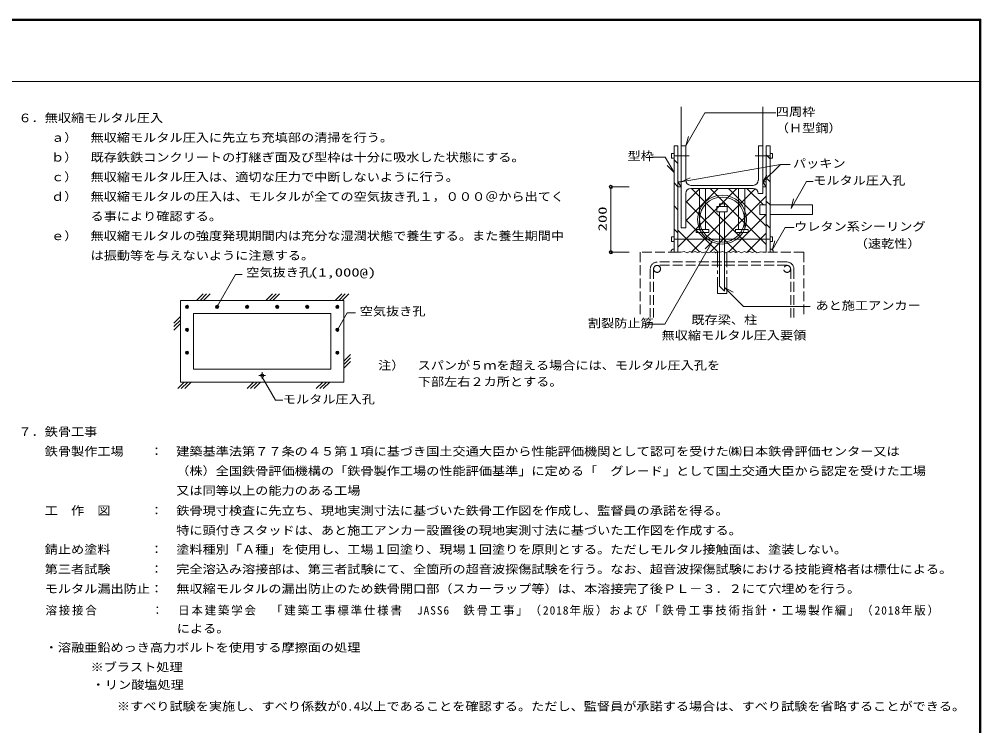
# Model space of a CAD drawing. Units: millimetres on the paper. Extents: x -397 to 404, y -278 to 276.
# Drawn here: x 109.3 to 403.6, y 59.7 to 275.8 of the extents above; entities that cross this region are included whole.
import ezdxf
from ezdxf.enums import TextEntityAlignment as Align

# ---------------------------------------------------------------- set-up
doc = ezdxf.new("R2010")
doc.units = ezdxf.units.MM
doc.header["$PDMODE"] = 32
doc.header["$PDSIZE"] = 0.8
doc.linetypes.add('CHAIN1', pattern=[8, 5, -1, 1, -1])
doc.linetypes.add('DASHED3', pattern=[4, 3, -1])
for name, color, linetype, lineweight in [('4-0_補助線', 4, 'Continuous', 9), ('4-2_躯体', 4, 'Continuous', 9), ('4-3_壁\u3000下地', 4, 'Continuous', 13), ('4-6', 4, 'Continuous', 9), ('4-7', 4, 'Continuous', 13), ('4-8_寸法', 3, 'Continuous', 18), ('4-9_文字', 5, 'Continuous', 25), ('4-A', 7, 'Continuous', 13), ('4-B', 3, 'Continuous', 18), ('4-D_凡例', 7, 'Continuous', 13), ('4-E', 3, 'Continuous', 18), ('4-F', 2, 'Continuous', 18)]:
    doc.layers.add(name, color=color, linetype=linetype, lineweight=lineweight)
doc.layers.add('4-1_通り芯', color=4, linetype='Continuous')
doc.styles.add('ＭＳ ゴシック', font='')
doc.styles.get('ＭＳ ゴシック').set_extended_font_data('MS Gothic')

msp = doc.modelspace()

# ---------------------------------------------------------------- linework, layer by layer
at = {"layer": '4-0_補助線'}
for p, q in [((290.357, 224.546), (290.357, 204.566)), ((290.357, 224.546), (295.997, 224.546)), ((290.357, 204.566), (295.997, 204.566))]:
    msp.add_line(p, q, dxfattribs=at)
for p in [(290.357, 224.546), (290.357, 204.566)]:
    msp.add_point(p, dxfattribs=at)
at = {"layer": '4-2_躯体'}
for p, q in [((313.297, 237.086), (314.077, 239.986)), ((306.997, 233.686), (303.137, 233.686)), ((306.997, 233.686), (309.697, 228.986)), ((309.697, 228.986), (307.577, 231.106)), ((336.897, 226.066), (338.097, 228.146)), ((290.357, 224.546), (290.357, 204.566)), ((295.997, 224.546), (290.357, 224.546)), ((345.537, 217.986), (346.297, 220.886)), ((343.737, 212.106), (339.717, 205.166)), ((343.737, 212.106), (346.437, 212.106)), ((306.837, 182.526), (321.377, 207.706)), ((321.377, 207.706), (319.257, 205.586)), ((339.717, 205.166), (340.497, 208.066)), ((295.997, 204.566), (290.357, 204.566)), ((175.512, 197.727), (169.847, 187.946)), ((175.512, 197.727), (177.552, 197.727)), ((325.177, 193.806), (330.997, 187.946)), ((325.177, 193.806), (327.777, 192.306)), ((206.657, 180.826), (209.677, 186.066)), ((209.677, 186.066), (212.197, 186.066)), ((330.997, 187.946), (351.377, 187.946)), ((306.837, 182.526), (300.837, 182.526)), ((187.717, 159.266), (183.657, 166.326)), ((187.717, 159.266), (189.977, 159.266))]:
    msp.add_line(p, q, dxfattribs=at)
for points in [[(313.297, 237.086), (319.137, 247.206), (340.837, 247.206)], [(342.237, 231.406), (311.897, 226.066), (314.617, 227.326)], [(336.897, 226.066), (342.237, 231.406), (345.237, 231.406)], [(345.537, 217.986), (350.277, 226.206), (352.277, 226.206)]]:
    msp.add_lwpolyline(points, dxfattribs=at)
for centre in [(290.357, 224.546), (290.357, 204.566)]:
    msp.add_circle(centre, 0.5, dxfattribs=at)
at = {"layer": '4-6'}
for p, q in [((310.897, 206.086), (328.937, 224.106)), ((317.577, 224.106), (313.297, 219.806)), ((323.237, 224.106), (313.477, 214.326)), ((315.037, 224.106), (334.377, 204.746)), ((315.037, 204.566), (334.477, 223.986)), ((337.897, 206.906), (320.697, 224.106)), ((337.897, 212.546), (326.337, 224.106)), ((332.017, 224.106), (337.037, 219.066)), ((320.717, 204.566), (337.897, 221.746)), ((313.317, 220.166), (328.897, 204.586)), ((326.377, 204.566), (337.897, 216.066)), ((313.297, 214.506), (323.237, 204.586)), ((310.897, 211.286), (317.577, 204.566)), ((337.897, 210.406), (332.057, 204.566)), ((165.597, 191.826), (163.597, 189.826)), ((166.657, 191.826), (164.657, 189.826)), ((167.717, 191.826), (165.717, 189.826)), ((186.817, 191.826), (184.817, 189.826)), ((187.897, 191.826), (185.897, 189.826)), ((188.957, 191.826), (186.957, 189.826)), ((208.017, 191.826), (206.017, 189.826)), ((209.097, 191.826), (207.097, 189.826)), ((210.157, 191.826), (208.157, 189.826)), ((156.657, 182.906), (158.657, 184.906)), ((156.657, 181.826), (158.657, 183.826)), ((156.657, 180.766), (158.657, 182.766)), ((210.657, 173.266), (208.657, 171.266)), ((210.657, 172.206), (208.657, 170.206)), ((210.657, 171.126), (208.657, 169.126)), ((157.817, 162.826), (159.817, 164.826)), ((158.897, 162.826), (160.897, 164.826)), ((159.957, 162.826), (161.957, 164.826)), ((179.017, 162.826), (181.017, 164.826)), ((180.097, 162.826), (182.097, 164.826)), ((181.157, 162.826), (183.157, 164.826)), ((200.217, 162.826), (202.217, 164.826)), ((201.297, 162.826), (203.297, 164.826)), ((202.357, 162.826), (204.357, 164.826))]:
    msp.add_line(p, q, dxfattribs=at)
for radius in [7.48, 6.9]:
    msp.add_circle((324.397, 214.546), radius, dxfattribs=at)
at = {"layer": '4-7', "color": 3, "lineweight": 18}
for p, q in [((183.657, 165.826), (183.657, 167.826)), ((184.657, 166.826), (182.597, 166.826))]:
    msp.add_line(p, q, dxfattribs=at)
for centre, radius in [((160.657, 187.826), 0.5), ((169.857, 187.826), 0.5), ((179.057, 187.826), 0.5), ((188.257, 187.826), 0.5), ((197.457, 187.826), 0.5), ((206.657, 187.826), 0.5), ((160.657, 187.826), 0.4), ((160.657, 187.826), 0.3), ((160.657, 187.826), 0.2), ((160.657, 187.826), 0.1), ((169.857, 187.826), 0.4), ((169.857, 187.826), 0.3), ((169.857, 187.826), 0.2), ((169.857, 187.826), 0.1), ((179.057, 187.826), 0.4), ((179.057, 187.826), 0.3), ((179.057, 187.826), 0.2), ((179.057, 187.826), 0.1), ((188.257, 187.826), 0.4), ((188.257, 187.826), 0.3), ((188.257, 187.826), 0.2), ((188.257, 187.826), 0.1), ((197.457, 187.826), 0.4), ((197.457, 187.826), 0.3), ((197.457, 187.826), 0.2), ((197.457, 187.826), 0.1), ((206.657, 187.826), 0.4), ((206.657, 187.826), 0.3), ((206.657, 187.826), 0.2), ((206.657, 187.826), 0.1), ((160.657, 180.826), 0.5), ((160.657, 180.826), 0.4), ((160.657, 180.826), 0.3), ((160.657, 180.826), 0.2), ((160.657, 180.826), 0.1), ((206.657, 180.826), 0.5), ((206.657, 180.826), 0.4), ((206.657, 180.826), 0.3), ((206.657, 180.826), 0.2), ((206.657, 180.826), 0.1), ((160.657, 173.826), 0.5), ((160.657, 173.826), 0.4), ((160.657, 173.826), 0.3), ((160.657, 173.826), 0.2), ((160.657, 173.826), 0.1), ((206.657, 173.826), 0.5), ((206.657, 173.826), 0.4), ((206.657, 173.826), 0.3), ((206.657, 173.826), 0.2), ((206.657, 173.826), 0.1), ((183.657, 166.826), 0.5)]:
    msp.add_circle(centre, radius, dxfattribs=at)
at = {"layer": '4-8_寸法'}
for p, q in [((317.457, 224.106), (317.457, 211.566)), ((319.357, 224.106), (319.357, 211.566)), ((329.457, 224.106), (329.457, 211.566)), ((331.357, 224.106), (331.357, 211.566)), ((316.457, 211.566), (316.457, 210.566)), ((320.357, 211.566), (316.457, 211.566)), ((320.357, 210.566), (316.457, 210.566)), ((320.357, 210.566), (320.357, 211.566)), ((328.457, 211.566), (328.457, 210.566)), ((332.357, 211.566), (328.457, 211.566)), ((332.357, 210.566), (328.457, 210.566)), ((332.357, 210.566), (332.357, 211.566))]:
    msp.add_line(p, q, dxfattribs=at)
at = {"layer": '4-9_文字', "color": 2, "lineweight": 18}
msp.add_line((403.306, 256.764), (-397.194, 256.764), dxfattribs=at)
at = {"layer": '4-9_文字', "color": 7, "lineweight": 13}
for p, q in [((311.897, 249.086), (311.897, 237.086)), ((336.897, 249.086), (336.897, 237.086)), ((310.897, 204.566), (311.917, 204.566)), ((319.377, 204.706), (320.377, 204.346)), ((330.197, 204.386), (331.297, 204.786)), ((336.897, 204.566), (337.897, 204.566))]:
    msp.add_line(p, q, dxfattribs=at)
for points in [[(311.917, 204.566), (312.777, 204.786), (313.737, 204.346), (314.557, 204.786), (315.177, 204.506), (316.157, 204.786), (316.877, 204.506), (317.737, 204.786)], [(317.737, 204.786), (318.437, 204.386), (319.377, 204.706)], [(320.377, 204.346), (320.977, 204.726), (321.437, 204.446), (322.117, 204.706), (322.457, 204.406), (323.057, 204.726)], [(323.057, 204.726), (323.477, 204.506), (324.537, 204.786)], [(324.537, 204.786), (325.497, 204.346), (326.317, 204.786), (326.957, 204.506), (327.917, 204.786), (328.637, 204.506), (329.497, 204.786), (330.197, 204.386)], [(331.297, 204.786), (331.937, 204.506), (332.897, 204.786), (333.617, 204.506), (334.477, 204.786), (335.177, 204.386), (336.137, 204.706), (336.897, 204.566)]]:
    msp.add_lwpolyline(points, dxfattribs=at)
at = {"layer": '4-9_文字', "color": 7, "linetype": 'CHAIN1', "lineweight": 13}
for centre, start, end in [((304.497, 199.466), 90, 180), ((344.297, 199.466), 0, 90)]:
    msp.add_arc(centre, 1.06, start, end, dxfattribs=at)
at = {"layer": '4-A', "linetype": 'DASHED3'}
for p, q in [((299.377, 204.566), (299.377, 184.566)), ((310.897, 204.566), (299.377, 204.566)), ((349.397, 204.566), (337.897, 204.566)), ((349.397, 204.566), (349.397, 184.566)), ((344.297, 201.586), (304.497, 201.586)), ((344.297, 200.566), (304.497, 200.566)), ((302.397, 199.466), (302.397, 184.566)), ((303.397, 199.466), (303.397, 184.566)), ((345.397, 199.466), (345.397, 184.566)), ((346.377, 199.466), (346.377, 184.566))]:
    msp.add_line(p, q, dxfattribs=at)
at = {"layer": '4-A'}
for p, q in [((208.657, 189.826), (158.657, 189.826)), ((158.657, 189.826), (158.657, 164.826)), ((208.657, 164.826), (208.657, 189.826)), ((204.657, 185.826), (204.657, 168.826)), ((162.657, 168.826), (204.657, 168.826)), ((208.657, 164.826), (158.657, 164.826))]:
    msp.add_line(p, q, dxfattribs=at)
msp.add_lwpolyline([(162.657, 168.826), (162.657, 185.826), (204.657, 185.826)], dxfattribs=at)
at = {"layer": '4-A', "linetype": 'DASHED3'}
for centre in [(304.497, 199.466), (344.297, 199.466)]:
    msp.add_circle(centre, 1.06, dxfattribs=at)
for centre, start, end in [((304.497, 199.466), 90, 180), ((344.297, 199.466), 0, 90)]:
    msp.add_arc(centre, 2.06, start, end, dxfattribs=at)
at = {"layer": '4-B'}
for p, q in [((311.897, 237.086), (313.297, 237.086)), ((311.897, 237.086), (311.897, 212.066)), ((313.297, 237.086), (313.297, 226.606)), ((336.897, 237.086), (335.497, 237.086)), ((335.497, 237.086), (335.497, 226.606)), ((336.897, 222.506), (336.897, 237.086)), ((314.877, 225.006), (333.897, 225.006)), ((314.877, 224.106), (333.897, 224.106)), ((313.297, 212.066), (313.297, 222.506)), ((336.897, 222.506), (335.497, 222.506)), ((313.297, 212.066), (311.897, 212.066))]:
    msp.add_line(p, q, dxfattribs=at)
for centre, start, end in [((314.877, 226.606), 180, 270), ((333.897, 226.606), 270, 0), ((314.877, 222.506), 90, 180), ((333.897, 222.506), 0, 90)]:
    msp.add_arc(centre, 1.58, start, end, dxfattribs=at)
at = {"layer": '4-D_凡例'}
for p, q in [((310.897, 237.086), (309.697, 237.086)), ((309.697, 204.566), (309.697, 237.086)), ((310.897, 204.566), (310.897, 237.086)), ((337.897, 237.086), (339.097, 237.086)), ((337.897, 237.086), (337.897, 204.566)), ((339.097, 237.086), (339.097, 204.566)), ((309.697, 234.806), (308.957, 234.806)), ((308.957, 234.806), (308.957, 233.306)), ((309.697, 233.306), (308.957, 233.306)), ((309.697, 234.066), (314.297, 234.066)), ((309.697, 232.866), (310.897, 231.666)), ((334.497, 234.066), (339.097, 234.066)), ((337.897, 234.366), (339.097, 233.166)), ((339.097, 234.806), (339.857, 234.806)), ((339.097, 233.306), (339.857, 233.306)), ((339.857, 234.806), (339.857, 233.306)), ((337.897, 227.306), (339.097, 226.106)), ((309.697, 225.806), (310.897, 224.606)), ((310.897, 226.066), (311.897, 226.066)), ((310.897, 226.066), (311.897, 224.586)), ((310.897, 224.586), (311.897, 224.586)), ((337.897, 224.586), (336.897, 224.586)), ((309.697, 218.706), (310.897, 217.506)), ((335.897, 216.066), (335.897, 219.066)), ((335.897, 219.066), (337.897, 219.066)), ((337.897, 220.226), (339.097, 219.026)), ((352.097, 219.066), (339.097, 219.066)), ((352.097, 219.066), (352.097, 216.066)), ((335.897, 216.066), (337.897, 216.066)), ((352.097, 216.066), (339.097, 216.066)), ((337.897, 213.146), (339.097, 211.946)), ((309.697, 209.306), (308.957, 209.306)), ((308.957, 209.306), (308.957, 207.806)), ((309.697, 211.626), (310.897, 210.446)), ((339.097, 209.306), (339.857, 209.306)), ((339.857, 209.306), (339.857, 207.806)), ((309.697, 207.806), (308.957, 207.806)), ((309.697, 208.586), (339.097, 208.586)), ((339.097, 207.806), (339.857, 207.806))]:
    msp.add_line(p, q, dxfattribs=at)
msp.add_lwpolyline([(337.897, 226.066), (336.897, 226.066), (337.897, 224.586)], dxfattribs=at)
for centre, start, end in [((309.697, 204.566), 90, 180), ((339.097, 204.566), 0, 90)]:
    msp.add_arc(centre, 0.98, start, end, dxfattribs=at)
at = {"layer": '4-E'}
for p, q in [((322.797, 216.966), (322.797, 218.566)), ((325.997, 218.566), (322.797, 218.566)), ((325.177, 218.566), (325.177, 219.366)), ((325.997, 216.966), (325.997, 218.566)), ((325.997, 216.966), (322.797, 216.966)), ((323.597, 194.186), (323.597, 216.966)), ((325.177, 192.606), (325.177, 216.966)), ((323.597, 194.186), (325.177, 192.606))]:
    msp.add_line(p, q, dxfattribs=at)
at = {"layer": '4-E', "color": 7, "linetype": 'CHAIN1', "lineweight": 13}
msp.add_line((322.997, 191.966), (322.997, 204.566), dxfattribs=at)
at = {"layer": '4-E'}
msp.add_lwpolyline([(323.597, 218.566), (323.597, 219.366), (325.177, 219.366)], dxfattribs=at)
at = {"layer": '4-E', "color": 7, "linetype": 'CHAIN1', "lineweight": 13}
msp.add_lwpolyline([(322.997, 191.966), (325.797, 191.966), (325.797, 204.566)], dxfattribs=at)
at = {"layer": '4-F'}
for p, q in [((403.356, 275.644), (-397.244, 275.644)), ((403.156, 275.444), (-397.044, 275.444)), ((-397.044, 275.444), (397.044, 275.444)), ((403.156, -277.756), (403.156, 275.444)), ((403.356, -277.956), (403.356, 275.644))]:
    msp.add_line(p, q, dxfattribs=at)
msp.add_lwpolyline([(403.556, -278.156), (403.556, 275.844), (-397.444, 275.844)], dxfattribs=at)

# ---------------------------------------------------------------- texts
at = {"layer": '4-0_補助線', "style": 'ＭＳ ゴシック', "width": 1.45}
msp.add_text('200', height=2.566, rotation=90, dxfattribs=at).set_placement((289.857, 210.956), align=Align.BOTTOM_LEFT)
at = {"layer": '4-1_通り芯', "style": 'ＭＳ ゴシック', "width": 1.15}
for s, p in [('６．無収縮モルタル圧入', (109.064, 243.567)), ('ａ）\u3000無収縮モルタル圧入に先立ち充填部の清掃を行う。', (119.064, 237.567)), ('ｂ）\u3000既存鉄鉄コンクリートの打継ぎ面及び型枠は十分に吸水した状態にする。', (119.064, 231.527)), ('ｃ）\u3000無収縮モルタル圧入は、適切な圧力で中断しないように行う。', (119.064, 225.507)), ('ｄ）\u3000無収縮モルタルの圧入は、モルタルが全ての空気抜き孔１，０００＠から出てく', (119.064, 219.507)), ('\u3000\u3000\u3000る事により確認する。', (119.044, 213.487)), ('ｅ）\u3000無収縮モルタルの強度発現期間内は充分な湿潤状態で養生する。また養生期間中', (119.064, 207.487)), ('\u3000\u3000\u3000は振動等を与えないように注意する。', (119.064, 201.487)), ('注）\u3000スパンが５ｍを超える場合には、モルタル圧入孔を', (219.137, 167.886)), ('下部左右２カ所とする。', (231.282, 162.886)), ('７．鉄骨工事', (109.064, 147.567)), ('\u3000\u3000鉄骨製作工場\u3000\u3000：\u3000建築基準法第７７条の４５第１項に基づき国土交通大臣から性能評価機関として認可を受けた㈱日本鉄骨評価センター又は', (109.064, 141.567)), ('\u3000\u3000\u3000\u3000\u3000\u3000\u3000\u3000\u3000\u3000\u3000\u3000（株）全国鉄骨評価機構の「鉄骨製作工場の性能評価基準」に定める「\u3000グレ－ド」として国土交通大臣から認定を受けた工場', (109.064, 135.567)), ('\u3000\u3000\u3000\u3000\u3000\u3000\u3000\u3000\u3000\u3000\u3000\u3000又は同等以上の能力のある工場', (109.064, 129.567)), ('\u3000\u3000工\u3000作\u3000図\u3000\u3000\u3000：\u3000鉄骨現寸検査に先立ち、現地実測寸法に基づいた鉄骨工作図を作成し、監督員の承諾を得る。', (109.064, 123.427)), ('\u3000\u3000\u3000\u3000\u3000\u3000\u3000\u3000\u3000\u3000\u3000\u3000特に頭付きスタッドは、あと施工アンカー設置後の現地実測寸法に基づいた工作図を作成する。', (109.064, 117.387)), ('\u3000\u3000錆止め塗料\u3000\u3000\u3000：\u3000塗料種別「Ａ種」を使用し、工場１回塗り、現場１回塗りを原則とする。ただしモルタル接触面は、塗装しない。', (109.064, 111.567)), ('\u3000\u3000第三者試験\u3000\u3000\u3000：\u3000完全溶込み溶接部は、第三者試験にて、全箇所の超音波探傷試験を行う。なお、超音波探傷試験における技能資格者は標仕による。', (109.064, 105.527)), ('\u3000\u3000モルタル漏出防止：\u3000無収縮モルタルの漏出防止のため鉄骨開口部（スカーラップ等）は、本溶接完了後ＰＬ－３．２にて穴埋めを行う。', (109.064, 99.527)), ('\u3000\u3000\u3000\u3000\u3000\u3000\u3000\u3000\u3000\u3000\u3000\u3000による。', (109.229, 87.362))]:
    msp.add_text(s, height=2.566, dxfattribs=at).set_placement(p, align=Align.BOTTOM_LEFT)
at = {"layer": '4-1_通り芯', "insert": (109.229, 93.362), "char_height": 2.566, "attachment_point": 7, "style": 'ＭＳ ゴシック'}
msp.add_mtext('\\T1.16;\u3000\u3000溶接接合\u3000\u3000\u3000\u3000：\u3000日本建築学会\u3000「建築工事標準仕様書\u3000JASS6\u3000鉄骨工事」（2018年版）および「鉄骨工事技術指針・工場製作編」（2018年版）', dxfattribs=at)
at = {"layer": '4-2_躯体', "style": 'ＭＳ ゴシック', "width": 1.15}
for s, p in [('\u3000\u3000・溶融亜鉛めっき高力ボルトを使用する摩擦面の処理', (109.064, 81.567)), ('\u3000\u3000\u3000※ブラスト処理', (119.064, 75.567)), ('\u3000\u3000\u3000・リン酸塩処理', (119.416, 70.156)), ('\u3000\u3000\u3000\u3000\u3000※すべり試験を実施し、すべり係数が0.4以上であることを確認する。ただし、監督員が承諾する場合は、すべり試験を省略することができる。', (119.064, 63.567))]:
    msp.add_text(s, height=2.566, dxfattribs=at).set_placement(p, align=Align.BOTTOM_LEFT)
at = {"layer": '4-3_壁\u3000下地', "style": 'ＭＳ ゴシック'}
for s, width, p in [('四周枠', 1.15, (340.837, 245.456)), ('（Ｈ型鋼）', 1.15, (340.837, 240.496)), ('型枠', 1.15, (295.463, 231.936)), ('パッキン', 1.15, (346.091, 229.656)), ('モルタル圧入孔', 1.15, (352.277, 224.456)), ('ウレタン系シーリング', 1.15, (346.437, 210.356)), ('（速乾性）', 1.15, (364.997, 205.116)), ('空気抜き孔', 1.15, (178.788, 196.341)), ('(1,000@)', 1.45, (198.288, 196.341)), ('あと施工アンカー', 1.15, (352.978, 186.196)), ('空気抜き孔', 1.15, (213.513, 184.431)), ('既存梁、柱', 1.15, (315.017, 181.806)), ('割裂防止筋', 1.15, (283.337, 180.776)), ('無収縮モルタル圧入要領', 1.15, (305.877, 177.066)), ('モルタル圧入孔', 1.15, (189.977, 157.516))]:
    msp.add_text(s, height=2.566, dxfattribs=dict(at, width=width)).set_placement(p, align=Align.BOTTOM_LEFT)

doc.saveas('drawing.dxf')
